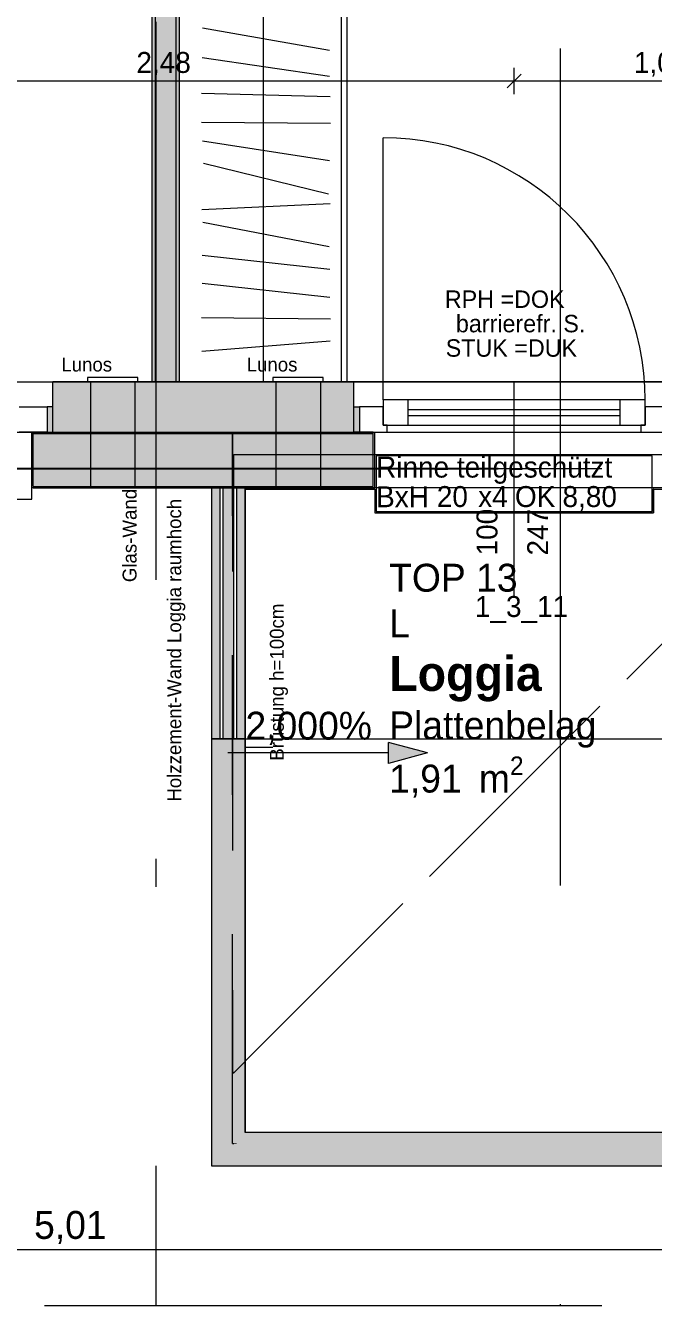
# Model space of a CAD drawing. Header units: metres. Extents: x -4 to 206, y -18 to 45.
# Drawn here: x 2.532 to 4.785, y -18 to -13.413 of the extents above; entities that cross this region are included whole.
import ezdxf

# ---------------------------------------------------------------- set-up
doc = ezdxf.new("R2010")
doc.units = ezdxf.units.M
doc.header["$MEASUREMENT"] = 0
doc.set_wipeout_variables(frame=1)
for name, pattern in [('Achse', [0.004, 0.002, -0.001, 0, -0.001]), ('Baufluchtlinie', [0.013, 0.008, -0.005]), ('Punkt 1_1', [0.075, 0.025, -0.05]), ('Schnittlinie', [0.006, 0.003, -0.0015, 0, -0.0015]), ('UNSICHTBAR', [0.4, 0, -0.4]), ('Untersicht', [0.001, 0.0005, -0.0005]), ('Wipeout_Contour', [1, 0, -1])]:
    doc.linetypes.add(name, pattern=pattern)
for name, color, linetype in [('3._3.Stock PP STG1_1_000 Achsraster', 7, 'Continuous'), ('3._3.Stock PP STG1_1_110 Wand Aussen', 7, 'Continuous'), ('3._3.Stock PP STG1_1_130 Wand Innen', 7, 'Continuous'), ('3._3.Stock PP STG1_1_140 Brüstung', 7, 'Continuous'), ('3._3.Stock PP STG1_1_210 Decke', 7, 'Continuous'), ('3._3.Stock PP STG1_1_220 Bodenaufbau', 7, 'Continuous'), ('3._3.Stock PP STG1_1_220 Bodenaufbau - Außen_ Gefälle', 7, 'Continuous'), ('3._3.Stock PP STG1_1_221 Bodenaufbau - Abdichtung', 7, 'Continuous'), ('3._3.Stock PP STG1_1_221 Bodenaufbau - Terrassenbelag', 7, 'Continuous'), ('3._3.Stock PP STG1_1_510 Möblierung', 7, 'Continuous'), ('3._3.Stock PP STG1_1_520 Fixeinbauten', 7, 'Continuous'), ('3._3.Stock PP STG1_1_611 Entwässerung', 7, 'Continuous'), ('3._3.Stock PP STG1_1_810 Raum', 7, 'Continuous'), ('3._3.Stock PP STG1_1_815 Raumbegrenzung', 7, 'Continuous'), ('3._3.Stock PP STG1_1_851 Marker Schnitt', 7, 'Continuous'), ('3._3.Stock PP STG1_1_915 Allgemein Beschriftung.x', 7, 'Continuous'), ('3._3.Stock PP STG1_1_950 Polierplan Bemaßung', 7, 'Continuous'), ('3._3.Stock PP STG1_1_955 Polierplan Beschriftung', 7, 'Continuous'), ('3._3.Stock PP STG1_1_Neubau_140 Geländer transparent', 7, 'Continuous'), ('3._3.Stock PP STG1_1_Neubau_840 Baulinien', 7, 'Continuous')]:
    doc.layers.add(name, color=color, linetype=linetype)
doc.styles.add('ERSTELLTER_STIL_2', font='')
doc.styles.add('ERSTELLTER_STIL_6', font='')
doc.styles.get('ERSTELLTER_STIL_2').set_extended_font_data('Eurostile')
doc.styles.get('ERSTELLTER_STIL_6').set_extended_font_data('Eurostile', bold=True)

msp = doc.modelspace()

# ---------------------------------------------------------------- hatches: boundary and pattern name
at = {"layer": '3._3.Stock PP STG1_1_110 Wand Aussen', "linetype": 'Continuous', "lineweight": 13, "true_color": 0x3f7f02}
msp.add_hatch(color=76, dxfattribs=at).paths.add_polyline_path([(2.63, -14.78), (2.63, -14.87), (3.71, -14.87), (3.71, -14.78), (3.71, -14.69), (2.63, -14.69)])
at = {"layer": '3._3.Stock PP STG1_1_110 Wand Aussen', "linetype": 'Continuous', "lineweight": 13, "true_color": 0xff6400}
for points in [[(2.61, -14.87), (2.63, -14.87), (2.63, -14.78), (2.61, -14.78)], [(3.73, -14.87), (3.73, -14.78), (3.71, -14.78), (3.71, -14.87)], [(3.78, -14.875), (2.56, -14.875), (2.56, -15), (3.78, -15)], [(3.78, -15), (2.56, -15), (2.56, -15.065), (3.78, -15.065)]]:
    msp.add_hatch(color=30, dxfattribs=at).paths.add_polyline_path(points)
at = {"layer": '3._3.Stock PP STG1_1_110 Wand Aussen', "linetype": 'Continuous', "lineweight": 0, "true_color": 0x373737}
msp.add_hatch(color=250, dxfattribs=at).paths.add_polyline_path([(3.78, -14.87), (2.56, -14.87), (2.56, -14.875), (3.78, -14.875)])
at = {"layer": '3._3.Stock PP STG1_1_130 Wand Innen', "linetype": 'Continuous', "lineweight": 13, "true_color": 0xfb02fe}
for points in [[(2.985, -14.69), (2.9975, -14.69), (2.9975, -9.42), (2.985, -9.42)], [(3.0725, -9.42), (3.0725, -14.69), (3.085, -14.69), (3.085, -9.42)]]:
    msp.add_hatch(color=6, dxfattribs=at).paths.add_polyline_path(points)
at = {"layer": '3._3.Stock PP STG1_1_130 Wand Innen', "linetype": 'Continuous', "lineweight": 13, "true_color": 0xffaa00}
msp.add_hatch(color=40, dxfattribs=at).paths.add_polyline_path([(2.9975, -9.42), (2.9975, -14.69), (3.0725, -14.69), (3.0725, -9.42)])
at = {"layer": '3._3.Stock PP STG1_1_140 Brüstung', "linetype": 'Continuous', "lineweight": 13, "true_color": 0xff6400}
for points in [[(3.2, -15.07), (3.2, -15.97), (3.23, -15.97), (3.23, -15.07)], [(3.32, -15.97), (3.32, -15.07), (3.29, -15.07), (3.29, -15.97)]]:
    msp.add_hatch(color=30, dxfattribs=at).paths.add_polyline_path(points)
at = {"layer": '3._3.Stock PP STG1_1_140 Brüstung', "linetype": 'Continuous', "lineweight": 13, "true_color": 0xb85600}
msp.add_hatch(color=32, dxfattribs=at).paths.add_polyline_path([(3.24, -15.07), (3.24, -15.97), (3.28, -15.97), (3.28, -15.07)])
at = {"layer": '3._3.Stock PP STG1_1_950 Polierplan Bemaßung', "linetype": 'Continuous', "lineweight": 13, "true_color": 0x6c6cff}
msp.add_hatch(color=171, dxfattribs=at).paths.add_polyline_path([(3.975, -16.02), (3.835, -15.9825), (3.835, -16.0575)])

# ---------------------------------------------------------------- linework, layer by layer
at = {"layer": '3._3.Stock PP STG1_1_000 Achsraster', "color": 5, "linetype": 'Achse', "lineweight": 0, "ltscale": 1000}
for p, q in [((3, 3), (3, -18)), ((-1.5, -15), (21, -15)), ((-1.5, -18), (21, -18))]:
    msp.add_line(p, q, dxfattribs=at)
at = {"layer": '3._3.Stock PP STG1_1_110 Wand Aussen', "color": 8, "linetype": 'Continuous', "lineweight": 0, "ltscale": 1000}
msp.add_line((3.815, -14.755), (3.815, -13.815), dxfattribs=at)
at = {"layer": '3._3.Stock PP STG1_1_110 Wand Aussen', "color": 7, "linetype": 'Continuous', "lineweight": 13, "ltscale": 1000}
for p, q in [((0.98, -14.69), (2.63, -14.69)), ((2.63, -14.69), (2.63, -14.69)), ((4.86, -14.69), (3.71, -14.69)), ((3.71, -14.69), (3.71, -14.69)), ((4.285, -15.4591), (4.285, -14.69)), ((3.905, -14.755), (3.815, -14.755)), ((3.815, -14.755), (3.815, -14.845)), ((4.665, -14.755), (3.905, -14.755)), ((3.905, -14.845), (3.905, -14.755)), ((4.755, -14.755), (4.665, -14.755)), ((4.665, -14.755), (4.665, -14.845)), ((4.755, -14.845), (4.755, -14.755)), ((2.51, -14.78), (2.61, -14.78)), ((2.61, -14.78), (2.61, -14.87)), ((3.815, -14.78), (3.73, -14.78)), ((3.73, -14.78), (3.73, -14.87)), ((3.815, -14.845), (3.815, -14.78)), ((4.665, -14.79), (3.905, -14.79)), ((3.905, -14.81), (4.665, -14.81)), ((4.84, -14.78), (4.755, -14.78)), ((4.755, -14.78), (4.755, -14.845)), ((3.83, -14.845), (3.815, -14.845)), ((3.815, -14.845), (3.905, -14.845)), ((3.83, -14.87), (3.83, -14.845)), ((3.905, -14.845), (4.665, -14.845)), ((4.665, -14.845), (4.755, -14.845)), ((4.755, -14.845), (4.74, -14.845)), ((4.74, -14.845), (4.74, -14.87)), ((2.61, -14.87), (2.51, -14.87)), ((2.555, -14.875), (2.555, -14.87)), ((2.56, -14.87), (2.555, -14.87)), ((2.56, -14.87), (2.555, -14.87)), ((2.56, -14.87), (2.555, -14.87)), ((2.555, -14.875), (2.555, -14.87)), ((2.555, -15), (2.555, -14.875)), ((2.555, -15), (2.555, -14.875)), ((2.56, -14.87), (2.63, -14.87)), ((2.56, -15.065), (2.56, -14.87)), ((2.56, -14.87), (2.63, -14.87)), ((2.56, -14.87), (2.63, -14.87)), ((2.56, -14.875), (3.78, -14.875)), ((3.78, -14.87), (3.71, -14.87)), ((3.78, -14.87), (3.71, -14.87)), ((3.78, -14.87), (3.71, -14.87)), ((3.73, -14.87), (3.83, -14.87)), ((3.78, -14.87), (3.785, -14.87)), ((3.78, -15.065), (3.78, -14.87)), ((3.78, -14.87), (3.785, -14.87)), ((3.78, -14.87), (3.785, -14.87)), ((3.785, -14.875), (3.785, -14.87)), ((3.785, -14.875), (3.785, -14.87)), ((3.785, -15), (3.785, -14.875)), ((3.785, -15), (3.785, -14.875)), ((3.83, -14.87), (4.74, -14.87)), ((4.74, -14.87), (4.84, -14.87)), ((2.555, -15.065), (2.555, -15)), ((2.555, -15.065), (2.555, -15)), ((3.785, -15.065), (3.785, -15)), ((3.785, -15.065), (3.785, -15)), ((2.555, -15.07), (2.555, -15.065)), ((2.555, -15.07), (2.555, -15.065)), ((2.56, -15.07), (2.555, -15.07)), ((2.555, -15.11), (2.555, -15.07)), ((2.56, -15.065), (3.78, -15.065)), ((3.78, -15.07), (3.785, -15.07)), ((3.785, -15.07), (3.785, -15.065)), ((3.785, -15.07), (3.785, -15.065)), ((4.785, -15.07), (3.785, -15.07)), ((3.785, -15.07), (3.785, -15.07)), ((1.055, -15.11), (2.555, -15.11))]:
    msp.add_line(p, q, dxfattribs=at)
at = {"layer": '3._3.Stock PP STG1_1_110 Wand Aussen', "color": 7, "linetype": 'Continuous', "lineweight": 18, "ltscale": 1000}
for p, q in [((2.63, -14.78), (2.63, -14.69)), ((2.63, -14.78), (2.63, -14.69)), ((3.71, -14.78), (3.71, -14.69)), ((3.71, -14.78), (3.71, -14.69)), ((2.63, -14.87), (2.63, -14.78)), ((2.63, -14.87), (2.63, -14.78)), ((2.63, -14.87), (2.63, -14.78)), ((3.71, -14.87), (3.71, -14.78)), ((3.71, -14.87), (3.71, -14.78)), ((3.71, -14.87), (3.71, -14.78)), ((2.63, -14.87), (3.71, -14.87))]:
    msp.add_line(p, q, dxfattribs=at)
at = {"layer": '3._3.Stock PP STG1_1_110 Wand Aussen', "color": 8, "linetype": 'Punkt 1_1', "lineweight": 13, "ltscale": 1000}
for p, q in [((4.86, -14.69), (3.71, -14.69)), ((4.785, -15.07), (3.785, -15.07))]:
    msp.add_line(p, q, dxfattribs=at)
at = {"layer": '3._3.Stock PP STG1_1_110 Wand Aussen', "color": 1, "linetype": 'Baufluchtlinie', "lineweight": 0, "ltscale": 1000}
msp.add_line((2.56, -15), (3.78, -15), dxfattribs=at)
at = {"layer": '3._3.Stock PP STG1_1_110 Wand Aussen', "color": 7, "linetype": 'Continuous', "lineweight": 18, "ltscale": 1000, "flags": 128}
msp.add_lwpolyline([(3.71, -14.69), (2.63, -14.69)], dxfattribs=at)
at = {"layer": '3._3.Stock PP STG1_1_110 Wand Aussen', "color": 7, "linetype": 'Continuous', "lineweight": 13, "ltscale": 1000, "flags": 128}
for points in [[(2.61, -14.87), (2.63, -14.87), (2.63, -14.78), (2.61, -14.78)], [(3.73, -14.87), (3.71, -14.87), (3.71, -14.78), (3.73, -14.78)]]:
    msp.add_lwpolyline(points, close=True, dxfattribs=at)
msp.add_lwpolyline([(2.56, -15.07), (3.78, -15.07)], dxfattribs=at)
at = {"layer": '3._3.Stock PP STG1_1_110 Wand Aussen', "color": 8, "linetype": 'Continuous', "lineweight": 0, "ltscale": 1000}
msp.add_arc((3.815, -14.755), 0.94, 0, 90, dxfattribs=at)
at = {"layer": '3._3.Stock PP STG1_1_110 Wand Aussen', "color": 7, "linetype": 'Continuous', "lineweight": 13, "ltscale": 1000}
msp.add_point((4.785, -15.07), dxfattribs=at)
at = {"layer": '3._3.Stock PP STG1_1_130 Wand Innen', "color": 7, "linetype": 'Continuous', "lineweight": 18, "ltscale": 1000}
for p, q in [((2.9975, -9.42), (2.9975, -14.69)), ((3.0725, -14.69), (3.0725, -9.42))]:
    msp.add_line(p, q, dxfattribs=at)
at = {"layer": '3._3.Stock PP STG1_1_130 Wand Innen', "color": 7, "linetype": 'Continuous', "lineweight": 18, "ltscale": 1000, "flags": 128}
for points in [[(2.985, -9.42), (2.985, -14.69)], [(3.085, -14.69), (3.085, -9.625)], [(2.985, -14.69), (3.085, -14.69)]]:
    msp.add_lwpolyline(points, dxfattribs=at)
at = {"layer": '3._3.Stock PP STG1_1_140 Brüstung', "color": 7, "linetype": 'Continuous', "lineweight": 18, "ltscale": 1000}
for p, q in [((3.23, -15.07), (3.23, -15.97)), ((3.24, -15.07), (3.24, -15.97)), ((3.28, -15.97), (3.28, -15.07)), ((3.29, -15.97), (3.29, -15.07))]:
    msp.add_line(p, q, dxfattribs=at)
at = {"layer": '3._3.Stock PP STG1_1_140 Brüstung', "color": 7, "linetype": 'Continuous', "lineweight": 18, "ltscale": 1000, "flags": 128}
for points in [[(3.32, -15.07), (3.2, -15.07)], [(3.2, -15.07), (3.2, -15.97)], [(3.32, -15.97), (3.32, -15.07)], [(3.2, -15.97), (3.32, -15.97)]]:
    msp.add_lwpolyline(points, dxfattribs=at)
at = {"layer": '3._3.Stock PP STG1_1_210 Decke', "color": 7, "linetype": 'Continuous', "lineweight": 13, "ltscale": 1000, "true_color": 0xf4f4f4, "flags": 128}
for points in [[(3.625, -0.13), (0.1305, -0.13), (0.1845, -14.87), (5.505, -14.87), (5.505, -15.84), (13.475, -15.84), (13.475, -14.87), (18.8055, -14.87), (18.8546, -0.13), (15.325, -0.13), (15.325, -0.53), (12.96, -0.53), (12.96, 0.67), (6.02, 0.67), (6.02, -0.53), (3.625, -0.53)], [(3.625, -0.13), (0.1305, -0.13), (0.1845, -14.87), (5.505, -14.87), (5.505, -15.84), (13.475, -15.84), (13.475, -14.87), (18.8055, -14.87), (18.8546, -0.13), (15.325, -0.13), (15.325, -0.53), (12.96, -0.53), (12.96, 0.67), (6.02, 0.67), (6.02, -0.53), (3.625, -0.53)], [(3.625, -0.13), (0.1305, -0.13), (0.1845, -14.87), (5.505, -14.87), (5.505, -15.84), (13.475, -15.84), (13.475, -14.87), (18.8055, -14.87), (18.8546, -0.13), (15.325, -0.13), (15.325, -0.53), (12.96, -0.53), (12.96, 0.67), (6.02, 0.67), (6.02, -0.53), (3.625, -0.53)], [(5.425, -14.95), (5.425, -15.92), (13.555, -15.92), (13.555, -14.95), (15.705, -14.95), (15.705, -17.42), (3.28, -17.42), (3.28, -14.95)]]:
    msp.add_lwpolyline(points, close=True, dxfattribs=at)
at = {"layer": '3._3.Stock PP STG1_1_220 Bodenaufbau', "color": 7, "linetype": 'Continuous', "lineweight": 13, "ltscale": 1000, "true_color": 0xf4f4f4, "flags": 128}
msp.add_lwpolyline([(3.445, -0.31), (0.3111, -0.31), (0.3639, -14.69), (5.685, -14.69), (5.685, -15.66), (13.295, -15.66), (13.295, -14.69), (18.6261, -14.69), (18.674, -0.31), (15.505, -0.31), (15.505, -0.71), (12.78, -0.71), (12.78, 0.49), (6.2, 0.49), (6.2, -0.71), (3.445, -0.71)], close=True, dxfattribs=at)
at = {"layer": '3._3.Stock PP STG1_1_220 Bodenaufbau - Außen_ Gefälle', "color": 7, "linetype": 'Continuous', "lineweight": 13, "ltscale": 1000, "true_color": 0xf4f4f4, "flags": 128}
msp.add_lwpolyline([(3.32, -17.38), (15.665, -17.38), (15.665, -15.07), (13.605, -15.07), (13.605, -15.97), (5.375, -15.97), (5.375, -15.07), (3.32, -15.07)], close=True, dxfattribs=at)
at = {"layer": '3._3.Stock PP STG1_1_221 Bodenaufbau - Abdichtung', "color": 171, "linetype": 'Untersicht', "lineweight": 13, "ltscale": 1000, "true_color": 0x6c6cff, "flags": 128}
msp.add_lwpolyline([(3.275, -14.87), (5.025, -14.87)], dxfattribs=at)
at = {"layer": '3._3.Stock PP STG1_1_221 Bodenaufbau - Terrassenbelag', "color": 7, "linetype": 'Continuous', "lineweight": 18, "ltscale": 1000, "flags": 128}
for points in [[(3.32, -15.075), (3.785, -15.075)], [(3.785, -15.075), (3.785, -15.16)], [(4.7847, -15.075), (4.7847, -15.16)], [(4.785, -15.075), (5.3, -15.075)], [(4.785, -15.16), (4.785, -15.075)], [(3.785, -15.16), (4.785, -15.16)]]:
    msp.add_lwpolyline(points, dxfattribs=at)
at = {"layer": '3._3.Stock PP STG1_1_510 Möblierung', "color": 8, "linetype": 'Continuous', "lineweight": 13, "ltscale": 1000, "true_color": 0x7e7f7f}
for p, q in [((3.665, -11.135), (3.665, -14.69)), ((3.385, -12.9125), (3.385, -14.69)), ((3.6225, -13.5021), (3.1675, -13.4229)), ((3.6234, -13.5959), (3.1666, -13.5291)), ((3.6258, -13.669), (3.1642, -13.656)), ((3.6259, -13.7644), (3.1641, -13.7606)), ((3.6232, -13.8978), (3.1668, -13.8272)), ((3.6192, -14.0176), (3.1708, -13.9074)), ((3.6256, -14.0516), (3.1644, -14.0734)), ((3.6217, -14.206), (3.1683, -14.119)), ((3.6245, -14.2876), (3.1655, -14.2374)), ((3.6245, -14.3874), (3.1655, -14.3376)), ((3.6259, -14.4649), (3.1641, -14.4601)), ((3.6251, -14.544), (3.1649, -14.581))]:
    msp.add_line(p, q, dxfattribs=at)
at = {"layer": '3._3.Stock PP STG1_1_510 Möblierung', "color": 8, "linetype": 'Continuous', "lineweight": 13, "ltscale": 1000, "true_color": 0x7e7f7f, "flags": 128}
msp.add_lwpolyline([(3.685, -11.135), (3.685, -14.69), (3.085, -14.69), (3.085, -11.135)], close=True, dxfattribs=at)
at = {"layer": '3._3.Stock PP STG1_1_520 Fixeinbauten', "color": 8, "linetype": 'Untersicht', "lineweight": 0, "ltscale": 1000, "flags": 128}
for points in [[(2.755, -14.675), (2.755, -14.69)], [(2.935, -14.675), (2.755, -14.675)], [(2.935, -14.69), (2.935, -14.675)], [(3.42, -14.675), (3.42, -14.69)], [(3.6, -14.675), (3.42, -14.675)], [(3.6, -14.69), (3.6, -14.675)], [(2.755, -14.69), (2.935, -14.69)], [(2.765, -14.69), (2.765, -15.07)], [(2.925, -14.69), (2.925, -15.07)], [(3.42, -14.69), (3.6, -14.69)], [(3.43, -14.69), (3.43, -15.07)], [(3.59, -14.69), (3.59, -15.07)], [(2.765, -15.07), (2.7689, -15.07), (2.7803, -15.07), (2.798, -15.07), (2.8203, -15.07), (2.845, -15.07), (2.8697, -15.07), (2.892, -15.07), (2.9097, -15.07), (2.9211, -15.07), (2.925, -15.07)], [(3.43, -15.07), (3.4339, -15.07), (3.4453, -15.07), (3.463, -15.07), (3.4853, -15.07), (3.51, -15.07), (3.5347, -15.07), (3.557, -15.07), (3.5747, -15.07), (3.5861, -15.07), (3.59, -15.07)]]:
    msp.add_lwpolyline(points, dxfattribs=at)
at = {"layer": '3._3.Stock PP STG1_1_611 Entwässerung', "color": 7, "linetype": 'Continuous', "lineweight": 13, "ltscale": 1000, "flags": 128}
msp.add_lwpolyline([(3.79, -15.155), (4.78, -15.155), (4.78, -14.955), (3.79, -14.955)], close=True, dxfattribs=at)
at = {"layer": '3._3.Stock PP STG1_1_851 Marker Schnitt', "color": 7, "linetype": 'Schnittlinie', "lineweight": 13, "ltscale": 1000}
msp.add_line((4.45, 4.805), (4.45, -18), dxfattribs=at)
at = {"layer": '3._3.Stock PP STG1_1_950 Polierplan Bemaßung', "color": 7, "linetype": 'Continuous', "lineweight": 13, "ltscale": 1000}
for p, q in [((4.285, -13.6586), (4.285, -13.5648)), ((1.805, -13.6117), (4.285, -13.6117)), ((4.31, -13.5867), (4.26, -13.6367)), ((4.285, -13.6117), (5.375, -13.6117)), ((0.3639, -17.8002), (5.375, -17.8002))]:
    msp.add_line(p, q, dxfattribs=at)
at = {"layer": '3._3.Stock PP STG1_1_950 Polierplan Bemaßung', "color": 171, "linetype": 'Continuous', "lineweight": 13, "ltscale": 1000, "true_color": 0x6c6cff}
for p, q in [((3.835, -16.0575), (3.835, -15.9825)), ((3.975, -16.02), (3.835, -15.9825)), ((3.835, -16.02), (3.775, -16.02)), ((3.975, -16.02), (3.835, -16.0575))]:
    msp.add_line(p, q, dxfattribs=at)
at = {"layer": '3._3.Stock PP STG1_1_Neubau_840 Baulinien', "color": 1, "linetype": 'Baufluchtlinie', "lineweight": 25, "ltscale": 1000, "true_color": 0xfb0106, "flags": 128}
msp.add_lwpolyline([(-3.7725, -14.9786), (0, -15), (18.9876, -15.0005), (23.9775, -15.0046)], dxfattribs=at)

# ---------------------------------------------------------------- texts
at = {"layer": '3._3.Stock PP STG1_1_110 Wand Aussen', "color": 7, "linetype": 'Continuous', "lineweight": 13, "attachment_point": 9, "style": 'ERSTELLTER_STIL_2'}
for s, insert, char_height in [('\\A1;{\\pqr;\\pt0;\\fEurostile|b0|i0|c0|p0;\\W1.000000;RPH =DOK}', (4.4662, -14.4258), 0.0625), ('\\A1;{\\pqr;\\pt0;\\fEurostile|b0|i0|c0|p0;\\W1.000000;barrierefr. S. }', (4.5408, -14.5133), 0.0625), ('\\A1;{\\pqr;\\pt0;\\fEurostile|b0|i0|c0|p0;\\W1.000000;STUK =DUK}', (4.5112, -14.6008), 0.0625), ('\\A1;{\\pqr;\\pt0;\\fEurostile|b0|i0|c0|p0;\\W1.000000;1_3_11}', (4.4792, -15.5543), 0.075)]:
    msp.add_mtext(s, dxfattribs=dict(at, insert=insert, char_height=char_height))
at = {"layer": '3._3.Stock PP STG1_1_110 Wand Aussen', "color": 7, "linetype": 'Continuous', "lineweight": 13, "char_height": 0.075, "attachment_point": 9, "rotation": 90, "style": 'ERSTELLTER_STIL_2'}
for s, insert in [('\\A1;{\\pqr;\\pt0;\\fEurostile|b0|i0|c0|p0;\\W1.000000;100}', (4.2264, -15.145)), ('\\A1;{\\pqr;\\pt0;\\fEurostile|b0|i0|c0|p0;\\W1.000000;247}', (4.4072, -15.145))]:
    msp.add_mtext(s, dxfattribs=dict(at, insert=insert))
at = {"layer": '3._3.Stock PP STG1_1_810 Raum', "color": 7, "linetype": 'Continuous', "lineweight": 13, "attachment_point": 1}
for s, insert, char_height, style in [('\\A1;{\\pql;\\pt0;\\fEurostile|b0|i0|c0|p0;\\W1.000000;TOP 13}', (3.8369, -15.342), 0.1, 'ERSTELLTER_STIL_2'), ('\\A1;{\\pql;\\pt0;\\fEurostile|b0|i0|c0|p0;\\W1.000000;L}', (3.8369, -15.5055), 0.1, 'ERSTELLTER_STIL_2'), ('\\A1;{\\pql;\\pt0;\\fEurostile|b1|i0|c0|p0;\\W1.000000;Loggia}', (3.8369, -15.6727), 0.125, 'ERSTELLTER_STIL_6'), ('\\A1;{\\pql;\\pt0;\\fEurostile|b0|i0|c0|p0;\\W1.000000;Plattenbelag}', (3.8369, -15.8712), 0.1, 'ERSTELLTER_STIL_2'), ('\\A1;{\\pql;\\pt0,0.05;\\fEurostile|b0|i0|c0|p0;\\W1.000000;1,91\\fEurostile|b0|i0|c0|p0;\\W1.000000;\\A1{\\H.66x;\\S^  ;}\\fEurostile|b0|i0|c0|p0;\\W1.000000; m\\fEurostile|b0|i0|c0|p0;\\W1.000000;\\A1{\\H.66x;\\S2^  ;}}', (3.8369, -16.0327), 0.1, 'ERSTELLTER_STIL_2')]:
    msp.add_mtext(s, dxfattribs=dict(at, insert=insert, char_height=char_height, style=style))
at = {"layer": '3._3.Stock PP STG1_1_915 Allgemein Beschriftung.x', "color": 250, "linetype": 'Continuous', "lineweight": 13, "true_color": 0x3f3f3f, "char_height": 0.05, "attachment_point": 8, "style": 'ERSTELLTER_STIL_2'}
for insert in [(2.7518, -14.6536), (3.4168, -14.6536)]:
    msp.add_mtext('\\A1;{\\pqc;\\fEurostile|b0|i0|c0|p0;\\W1.000000;Lunos}', dxfattribs=dict(at, insert=insert))
at = {"layer": '3._3.Stock PP STG1_1_915 Allgemein Beschriftung.x', "color": 8, "linetype": 'Continuous', "lineweight": 13, "insert": (2.8807, -15.408), "char_height": 0.05, "attachment_point": 1, "rotation": 90, "style": 'ERSTELLTER_STIL_2'}
msp.add_mtext('\\A1;{\\pql;\\fEurostile|b0|i0|c0|p0;\\W1.000000;Glas-Wand}', dxfattribs=at)
at = {"layer": '3._3.Stock PP STG1_1_915 Allgemein Beschriftung.x', "color": 1, "linetype": 'Continuous', "lineweight": 0, "char_height": 0.05, "attachment_point": 1, "rotation": 90, "style": 'ERSTELLTER_STIL_2'}
for s, insert in [('\\A1;{\\pql;\\fEurostile|b0|i0|c0|p0;\\W1.000000;Holzzement-Wand Loggia raumhoch}', (3.0408, -16.1946)), ('\\A1;{\\pql;\\fEurostile|b0|i0|c0|p0;\\W1.000000;Brüstung h=100cm}', (3.4089, -16.0478))]:
    msp.add_mtext(s, dxfattribs=dict(at, insert=insert))
at = {"layer": '3._3.Stock PP STG1_1_950 Polierplan Bemaßung', "color": 7, "linetype": 'Continuous', "lineweight": 13, "attachment_point": 7, "style": 'ERSTELLTER_STIL_2'}
for s, insert, char_height, width in [('\\A1;{\\pql;\\fEurostile|b0|i0|c0|p0;\\W1.000000;2,48}', (2.9301, -13.5967), 0.075, 0.22978), ('\\A1;{\\pql;\\fEurostile|b0|i0|c0|p0;\\W1.000000;1,09}', (4.7151, -13.5967), 0.075, 0.22978), ('\\A1;{\\pql;\\fEurostile|b0|i0|c0|p0;\\W1.000000;5,01}', (2.5631, -17.7802), 0.1, 0.306373)]:
    msp.add_mtext(s, dxfattribs=dict(at, insert=insert, char_height=char_height, width=width))
at = {"layer": '3._3.Stock PP STG1_1_955 Polierplan Beschriftung', "color": 7, "linetype": 'Continuous', "lineweight": 13, "char_height": 0.075, "attachment_point": 1, "style": 'ERSTELLTER_STIL_2'}
for s, insert in [('\\A1;{\\pql;\\fEurostile|b0|i0|c0|p0;\\W1.000000;Rinne teilgeschützt\\fEurostile|b0|i0|c0|p0;\\W1.000000;  }', (3.79, -14.9581)), ('\\A1;{\\pql;\\pt0,1;\\fEurostile|b0|i0|c0|p0;\\W1.000000;BxH }', (3.79, -15.0643)), ('\\A1;{\\pql;\\pt0,1;\\fEurostile|b0|i0|c0|p0;\\W1.000000;20\\fEurostile|b0|i0|c0|p0;\\W1.000000;\\A1{\\H.66x;\\S^  ;}\\fEurostile|b0|i0|c0|p0;\\W1.000000;\\fEurostile|b0|i0|c0|p0;\\W1.000000;\\A1{\\H.66x;\\S^  ;}\\fEurostile|b0|i0|c0|p0;\\W1.000000;x\\fEurostile|b0|i0|c0|p0;\\W1.000000;\\fEurostile|b0|i0|c0|p0;\\W1.000000;\\fEurostile|b0|i0|c0|p0;\\W1.000000;\\fEurostile|b0|i0|c0|p0;\\W1.000000;\\fEurostile|b0|i0|c0|p0;\\W1.000000;4\\fEurostile|b0|i0|c0|p0;\\W1.000000;\\A1{\\H.66x;\\S^  ;}\\fEurostile|b0|i0|c0|p0;\\W1.000000;\\fEurostile|b0|i0|c0|p0;\\W1.000000;\\A1{\\H.66x;\\S^  ;}\\fEurostile|b0|i0|c0|p0;\\W1.000000;\\fEurostile|b0|i0|c0|p0;\\W1.000000;\\fEurostile|b0|i0|c0|p0;\\W1.000000;\\fEurostile|b0|i0|c0|p0;\\W1.000000;\\fEurostile|b0|i0|c0|p0;\\W1.000000;\\fEurostile|b0|i0|c0|p0;\\W1.000000;\\fEurostile|b0|i0|c0|p0;\\W1.000000;\\A1{\\H.66x;\\S^  ;}\\fEurostile|b0|i0|c0|p0;\\W1.000000;\\fEurostile|b0|i0|c0|p0;\\W1.000000;\\A1{\\H.66x;\\S^  ;}\\fEurostile|b0|i0|c0|p0;\\W1.000000;\\fEurostile|b0|i0|c0|p0;\\W1.000000;\\fEurostile|b0|i0|c0|p0;\\W1.000000;\\fEurostile|b0|i0|c0|p0;\\W1.000000;\\fEurostile|b0|i0|c0|p0;\\W1.000000;\\fEurostile|b0|i0|c0|p0;\\W1.000000;\\fEurostile|b0|i0|c0|p0;\\W1.000000;\\A1{\\H.66x;\\S^  ;}\\fEurostile|b0|i0|c0|p0;\\W1.000000;\\fEurostile|b0|i0|c0|p0;\\W1.000000;\\A1{\\H.66x;\\S^  ;}\\fEurostile|b0|i0|c0|p0;\\W1.000000;\\fEurostile|b0|i0|c0|p0;\\W1.000000;\\fEurostile|b0|i0|c0|p0;\\W1.000000;\\fEurostile|b0|i0|c0|p0;\\W1.000000;\\fEurostile|b0|i0|c0|p0;\\W1.000000;\\fEurostile|b0|i0|c0|p0;\\W1.000000;\\fEurostile|b0|i0|c0|p0;\\W1.000000;\\A1{\\H.66x;\\S^  ;}\\fEurostile|b0|i0|c0|p0;\\W1.000000;\\fEurostile|b0|i0|c0|p0;\\W1.000000;\\A1{\\H.66x;\\S^  ;}\\fEurostile|b0|i0|c0|p0;\\W1.000000;\\fEurostile|b0|i0|c0|p0;\\W1.000000;\\fEurostile|b0|i0|c0|p0;\\W1.000000;\\fEurostile|b0|i0|c0|p0;\\W1.000000;\\fEurostile|b0|i0|c0|p0;\\W1.000000;\\fEurostile|b0|i0|c0|p0;\\W1.000000;\\fEurostile|b0|i0|c0|p0;\\W1.000000;\\A1{\\H.66x;\\S^  ;}\\fEurostile|b0|i0|c0|p0;\\W1.000000;}', (4.0079, -15.0636)), ('\\A1;{\\pql;\\pt0,1;\\fEurostile|b0|i0|c0|p0;\\W1.000000; OK }', (4.2603, -15.0636)), ('\\A1;{\\pql;\\pt0,1;\\fEurostile|b0|i0|c0|p0;\\W1.000000;8,80\\fEurostile|b0|i0|c0|p0;\\W1.000000;\\A1{\\H.66x;\\S^  ;}\\fEurostile|b0|i0|c0|p0;\\W1.000000;\\fEurostile|b0|i0|c0|p0;\\W1.000000;\\A1{\\H.66x;\\S^  ;}\\fEurostile|b0|i0|c0|p0;\\W1.000000;\\fEurostile|b0|i0|c0|p0;\\W1.000000;\\fEurostile|b0|i0|c0|p0;\\W1.000000;\\fEurostile|b0|i0|c0|p0;\\W1.000000;\\fEurostile|b0|i0|c0|p0;\\W1.000000;\\fEurostile|b0|i0|c0|p0;\\W1.000000;\\fEurostile|b0|i0|c0|p0;\\W1.000000;\\A1{\\H.66x;\\S^  ;}\\fEurostile|b0|i0|c0|p0;\\W1.000000;\\fEurostile|b0|i0|c0|p0;\\W1.000000;\\A1{\\H.66x;\\S^  ;}\\fEurostile|b0|i0|c0|p0;\\W1.000000;\\fEurostile|b0|i0|c0|p0;\\W1.000000;\\fEurostile|b0|i0|c0|p0;\\W1.000000;\\fEurostile|b0|i0|c0|p0;\\W1.000000;\\fEurostile|b0|i0|c0|p0;\\W1.000000;\\fEurostile|b0|i0|c0|p0;\\W1.000000;\\fEurostile|b0|i0|c0|p0;\\W1.000000;\\A1{\\H.66x;\\S^  ;}\\fEurostile|b0|i0|c0|p0;\\W1.000000;\\fEurostile|b0|i0|c0|p0;\\W1.000000;\\A1{\\H.66x;\\S^  ;}\\fEurostile|b0|i0|c0|p0;\\W1.000000;\\fEurostile|b0|i0|c0|p0;\\W1.000000;\\fEurostile|b0|i0|c0|p0;\\W1.000000;\\fEurostile|b0|i0|c0|p0;\\W1.000000;\\fEurostile|b0|i0|c0|p0;\\W1.000000;\\fEurostile|b0|i0|c0|p0;\\W1.000000;\\fEurostile|b0|i0|c0|p0;\\W1.000000;\\A1{\\H.66x;\\S^  ;}\\fEurostile|b0|i0|c0|p0;\\W1.000000;\\fEurostile|b0|i0|c0|p0;\\W1.000000;\\fEurostile|b0|i0|c0|p0;\\W1.000000;\\fEurostile|b0|i0|c0|p0;\\W1.000000;\\fEurostile|b0|i0|c0|p0;\\W1.000000;\\fEurostile|b0|i0|c0|p0;\\W1.000000;\\fEurostile|b0|i0|c0|p0;\\W1.000000;\\fEurostile|b0|i0|c0|p0;\\W1.000000;\\fEurostile|b0|i0|c0|p0;\\W1.000000;\\fEurostile|b0|i0|c0|p0;\\W1.000000;\\fEurostile|b0|i0|c0|p0;\\W1.000000;\\fEurostile|b0|i0|c0|p0;\\W1.000000;\\fEurostile|b0|i0|c0|p0;\\W1.000000;\\fEurostile|b0|i0|c0|p0;\\W1.000000;\\fEurostile|b0|i0|c0|p0;\\W1.000000;\\fEurostile|b0|i0|c0|p0;\\W1.000000;\\fEurostile|b0|i0|c0|p0;\\W1.000000;\\fEurostile|b0|i0|c0|p0;\\W1.000000;\\fEurostile|b0|i0|c0|p0;\\W1.000000;}', (4.4588, -15.0636))]:
    msp.add_mtext(s, dxfattribs=dict(at, insert=insert))

# ---------------------------------------------------------------- wipeouts: each hides what was drawn before it
at = {"color": 254, "linetype": 'Wipeout_Contour', "lineweight": 0, "ltscale": 53.772214}
msp.add_wipeout([(3.23, -17.47), (3.2, -17.5), (3.23, -17.5)], dxfattribs=at).dxf.layer = '3._3.Stock PP STG1_1_140 Brüstung'

# ---------------------------------------------------------------- next in the draw order: wipeouts: each hides what was drawn before it
at = {"color": 254, "linetype": 'Wipeout_Contour', "lineweight": 0, "ltscale": 53.553047}
msp.add_wipeout([(3.32, -17.38), (3.29, -17.41), (3.32, -17.41)], dxfattribs=at).dxf.layer = '3._3.Stock PP STG1_1_140 Brüstung'
at = {"color": 254, "linetype": 'Wipeout_Contour', "lineweight": 0, "ltscale": 53.711244}
msp.add_wipeout([(3.23, -17.47), (3.24, -17.47), (3.24, -17.46)], dxfattribs=at).dxf.layer = '3._3.Stock PP STG1_1_140 Brüstung'

# ---------------------------------------------------------------- next in the draw order: wipeouts: each hides what was drawn before it
at = {"color": 254, "linetype": 'Wipeout_Contour', "lineweight": 0, "ltscale": 68.045404}
msp.add_wipeout([(3.32, -17.38), (3.32, -15.97), (3.29, -15.97), (3.29, -17.38)], dxfattribs=at).dxf.layer = '3._3.Stock PP STG1_1_140 Brüstung'
at = {"color": 254, "linetype": 'Wipeout_Contour', "lineweight": 0, "ltscale": 53.589454}
msp.add_wipeout([(3.29, -17.41), (3.28, -17.42), (3.29, -17.42)], dxfattribs=at).dxf.layer = '3._3.Stock PP STG1_1_140 Brüstung'

# ---------------------------------------------------------------- next in the draw order: linework, layer by layer
at = {"layer": '3._3.Stock PP STG1_1_815 Raumbegrenzung', "color": 8, "linetype": 'Punkt 1_1', "lineweight": 13, "ltscale": 1000}
msp.add_line((3.32, -15.97), (5.375, -15.97), dxfattribs=at)
at = {"layer": '3._3.Stock PP STG1_1_815 Raumbegrenzung', "color": 255, "linetype": 'UNSICHTBAR', "lineweight": 0, "ltscale": 1000, "flags": 128}
msp.add_lwpolyline([(3.32, -15.9996), (5.375, -15.9996), (5.375, -15.97)], dxfattribs=at)

# ---------------------------------------------------------------- next in the draw order: texts
at = {"layer": '3._3.Stock PP STG1_1_950 Polierplan Bemaßung', "color": 171, "linetype": 'Continuous', "lineweight": 13, "true_color": 0x6c6cff, "insert": (3.775, -15.991), "char_height": 0.1, "attachment_point": 9, "style": 'ERSTELLTER_STIL_2'}
msp.add_mtext('\\A1;{\\pqr;\\fEurostile|b0|i0|c0|p0;\\W1.000000;2,000\\fEurostile|b0|i0|c0|p0;\\W1.000000;%}', dxfattribs=at)

# ---------------------------------------------------------------- next in the draw order: wipeouts: each hides what was drawn before it
at = {"color": 254, "linetype": 'Wipeout_Contour', "lineweight": 0, "ltscale": 53.668472}
msp.add_wipeout([(3.28, -17.42), (3.24, -17.46), (3.28, -17.46)], dxfattribs=at).dxf.layer = '3._3.Stock PP STG1_1_140 Brüstung'

# ---------------------------------------------------------------- next in the draw order: wipeouts: each hides what was drawn before it
at = {"color": 254, "linetype": 'Wipeout_Contour', "lineweight": 0, "ltscale": 68.153704}
msp.add_wipeout([(3.2, -15.97), (3.2, -17.47), (3.23, -17.47), (3.23, -15.97)], dxfattribs=at).dxf.layer = '3._3.Stock PP STG1_1_140 Brüstung'
at = {"color": 254, "linetype": 'Wipeout_Contour', "lineweight": 0, "ltscale": 52.722727}
msp.add_wipeout([(3.29, -17.38), (3.29, -17.41), (3.32, -17.38)], dxfattribs=at).dxf.layer = '3._3.Stock PP STG1_1_140 Brüstung'

# ---------------------------------------------------------------- next in the draw order: linework, layer by layer
at = {"layer": '3._3.Stock PP STG1_1_140 Brüstung', "color": 7, "linetype": 'Continuous', "lineweight": 18, "ltscale": 1000, "flags": 128}
msp.add_lwpolyline([(3.32, -17.38), (3.32, -15.97)], dxfattribs=at)
at = {"layer": '3._3.Stock PP STG1_1_221 Bodenaufbau - Terrassenbelag', "color": 7, "linetype": 'Continuous', "lineweight": 18, "ltscale": 1000, "flags": 128}
for points in [[(3.32, -17.38), (3.32, -15.075)], [(5.3, -17.38), (3.32, -17.38)]]:
    msp.add_lwpolyline(points, dxfattribs=at)
at = {"layer": '3._3.Stock PP STG1_1_815 Raumbegrenzung', "color": 8, "linetype": 'Continuous', "lineweight": 13, "ltscale": 1000}
msp.add_line((3.32, -15.97), (3.32, -17.38), dxfattribs=at)

# ---------------------------------------------------------------- next in the draw order: wipeouts: each hides what was drawn before it
at = {"color": 254, "linetype": 'Wipeout_Contour', "lineweight": 0, "ltscale": 68.088786}
msp.add_wipeout([(3.29, -17.41), (3.29, -15.97), (3.28, -15.97), (3.28, -17.41)], dxfattribs=at).dxf.layer = '3._3.Stock PP STG1_1_140 Brüstung'
at = {"color": 254, "linetype": 'Wipeout_Contour', "lineweight": 0, "ltscale": 52.935127}
msp.add_wipeout([(3.23, -17.47), (3.2, -17.47), (3.2, -17.5)], dxfattribs=at).dxf.layer = '3._3.Stock PP STG1_1_140 Brüstung'

# ---------------------------------------------------------------- next in the draw order: linework, layer by layer
at = {"layer": '3._3.Stock PP STG1_1_140 Brüstung', "color": 7, "linetype": 'Continuous', "lineweight": 18, "ltscale": 1000, "flags": 128}
for points in [[(3.2, -15.97), (3.2, -17.5)], [(3.2, -17.5), (3.23, -17.5)]]:
    msp.add_lwpolyline(points, dxfattribs=at)

# ---------------------------------------------------------------- next in the draw order: wipeouts: each hides what was drawn before it
at = {"color": 254, "linetype": 'Wipeout_Contour', "lineweight": 0, "ltscale": 68.148966}
msp.add_wipeout([(3.24, -17.46), (3.24, -15.97), (3.23, -15.97), (3.23, -17.46)], dxfattribs=at).dxf.layer = '3._3.Stock PP STG1_1_140 Brüstung'
at = {"color": 254, "linetype": 'Wipeout_Contour', "lineweight": 0, "ltscale": 52.780927}
msp.add_wipeout([(3.28, -17.41), (3.28, -17.42), (3.29, -17.41)], dxfattribs=at).dxf.layer = '3._3.Stock PP STG1_1_140 Brüstung'

# ---------------------------------------------------------------- next in the draw order: wipeouts: each hides what was drawn before it
at = {"color": 254, "linetype": 'Wipeout_Contour', "lineweight": 0, "ltscale": 68.089542}
msp.add_wipeout([(3.28, -17.42), (3.28, -15.97), (3.24, -15.97), (3.24, -17.42)], dxfattribs=at).dxf.layer = '3._3.Stock PP STG1_1_140 Brüstung'
at = {"color": 254, "linetype": 'Wipeout_Contour', "lineweight": 0, "ltscale": 52.898904}
msp.add_wipeout([(3.23, -17.46), (3.23, -17.47), (3.24, -17.46)], dxfattribs=at).dxf.layer = '3._3.Stock PP STG1_1_140 Brüstung'

# ---------------------------------------------------------------- next in the draw order: linework, layer by layer
at = {"layer": '3._3.Stock PP STG1_1_140 Brüstung', "color": 7, "linetype": 'Continuous', "lineweight": 18, "ltscale": 1000, "flags": 128}
for points in [[(3.2, -15.97), (3.23, -15.97)], [(3.23, -15.97), (3.24, -15.97)], [(3.24, -15.97), (3.28, -15.97)], [(3.28, -15.97), (3.29, -15.97)], [(3.29, -15.97), (3.32, -15.97)]]:
    msp.add_lwpolyline(points, dxfattribs=at)
at = {"layer": '3._3.Stock PP STG1_1_221 Bodenaufbau - Abdichtung', "color": 171, "linetype": 'Untersicht', "lineweight": 13, "ltscale": 1000, "true_color": 0x6c6cff, "flags": 128}
for points in [[(3.2748, -14.87), (3.2748, -17.1702)], [(3.275, -17.17), (3.275, -14.87)], [(5.3, -15.145), (3.275, -17.17)], [(3.275, -17.17), (5.3, -15.145)]]:
    msp.add_lwpolyline(points, dxfattribs=at)
at = {"layer": '3._3.Stock PP STG1_1_950 Polierplan Bemaßung', "color": 171, "linetype": 'Continuous', "lineweight": 13, "ltscale": 1000, "true_color": 0x6c6cff}
msp.add_line((3.775, -16.02), (3.2587, -16.02), dxfattribs=at)

# ---------------------------------------------------------------- next in the draw order: wipeouts: each hides what was drawn before it
at = {"color": 254, "linetype": 'Wipeout_Contour', "lineweight": 0, "ltscale": 52.823119}
msp.add_wipeout([(3.24, -17.42), (3.24, -17.46), (3.28, -17.42)], dxfattribs=at).dxf.layer = '3._3.Stock PP STG1_1_140 Brüstung'

# ---------------------------------------------------------------- next in the draw order: linework, layer by layer
at = {"layer": '3._3.Stock PP STG1_1_221 Bodenaufbau - Abdichtung', "color": 171, "linetype": 'Untersicht', "lineweight": 13, "ltscale": 1000, "true_color": 0x6c6cff, "flags": 128}
for points in [[(3.275, -17.42), (3.275, -17.17)], [(7.085, -17.42), (3.275, -17.42)], [(3.275, -17.4202), (7.0852, -17.4202)]]:
    msp.add_lwpolyline(points, dxfattribs=at)

# ---------------------------------------------------------------- next in the draw order: wipeouts: each hides what was drawn before it
at = {"color": 254, "linetype": 'Wipeout_Contour', "lineweight": 0, "ltscale": 82.899025}
msp.add_wipeout([(15.755, -17.47), (3.23, -17.47), (3.23, -17.5), (15.755, -17.5)], dxfattribs=at).dxf.layer = '3._3.Stock PP STG1_1_140 Brüstung'

# ---------------------------------------------------------------- next in the draw order: linework, layer by layer
at = {"layer": '3._3.Stock PP STG1_1_140 Brüstung', "color": 7, "linetype": 'Continuous', "lineweight": 18, "ltscale": 1000, "flags": 128}
msp.add_lwpolyline([(3.23, -17.5), (15.755, -17.5)], dxfattribs=at)

# ---------------------------------------------------------------- next in the draw order: wipeouts: each hides what was drawn before it
at = {"color": 254, "linetype": 'Wipeout_Contour', "lineweight": 0, "ltscale": 82.499965}
msp.add_wipeout([(15.665, -17.38), (3.32, -17.38), (3.32, -17.41), (15.665, -17.41)], dxfattribs=at).dxf.layer = '3._3.Stock PP STG1_1_140 Brüstung'
at = {"color": 254, "linetype": 'Wipeout_Contour', "lineweight": 0, "ltscale": 82.819971}
msp.add_wipeout([(3.24, -17.47), (15.745, -17.47), (15.745, -17.46), (3.24, -17.46)], dxfattribs=at).dxf.layer = '3._3.Stock PP STG1_1_140 Brüstung'

# ---------------------------------------------------------------- next in the draw order: linework, layer by layer
at = {"layer": '3._3.Stock PP STG1_1_140 Brüstung', "color": 7, "linetype": 'Continuous', "lineweight": 18, "ltscale": 1000, "flags": 128}
msp.add_lwpolyline([(15.665, -17.38), (3.32, -17.38)], dxfattribs=at)

# ---------------------------------------------------------------- next in the draw order: wipeouts: each hides what was drawn before it
at = {"color": 254, "linetype": 'Wipeout_Contour', "lineweight": 0, "ltscale": 82.598205}
msp.add_wipeout([(15.695, -17.41), (3.29, -17.41), (3.29, -17.42), (15.695, -17.42)], dxfattribs=at).dxf.layer = '3._3.Stock PP STG1_1_140 Brüstung'

# ---------------------------------------------------------------- next in the draw order: wipeouts: each hides what was drawn before it
at = {"color": 254, "linetype": 'Wipeout_Contour', "lineweight": 0, "ltscale": 82.694503}
msp.add_wipeout([(15.705, -17.42), (3.28, -17.42), (3.28, -17.46), (15.705, -17.46)], dxfattribs=at).dxf.layer = '3._3.Stock PP STG1_1_140 Brüstung'

# ---------------------------------------------------------------- next in the draw order: hatches: boundary and pattern name
at = {"layer": '3._3.Stock PP STG1_1_Neubau_140 Geländer transparent', "linetype": 'Continuous', "lineweight": 0, "true_color": 0xffffff}
msp.add_hatch(color=7, dxfattribs=at).paths.add_polyline_path([(3.2, -15.97), (3.2, -17.5), (9.435, -17.5), (9.435, -17.38), (3.32, -17.38), (3.32, -15.97)])

# ---------------------------------------------------------------- next in the draw order: linework, layer by layer
at = {"layer": '3._3.Stock PP STG1_1_Neubau_140 Geländer transparent', "color": 7, "linetype": 'Continuous', "lineweight": 13, "ltscale": 1000, "flags": 128}
msp.add_lwpolyline([(3.2, -15.97), (3.2, -17.5), (9.435, -17.5), (9.435, -17.38), (3.32, -17.38), (3.32, -15.97)], close=True, dxfattribs=at)
msp.add_lwpolyline([(3.2, -15.97), (3.2, -17.5), (9.435, -17.5), (9.435, -17.38), (3.32, -17.38), (3.32, -15.97)], close=True, dxfattribs=at)

doc.saveas('drawing.dxf')
